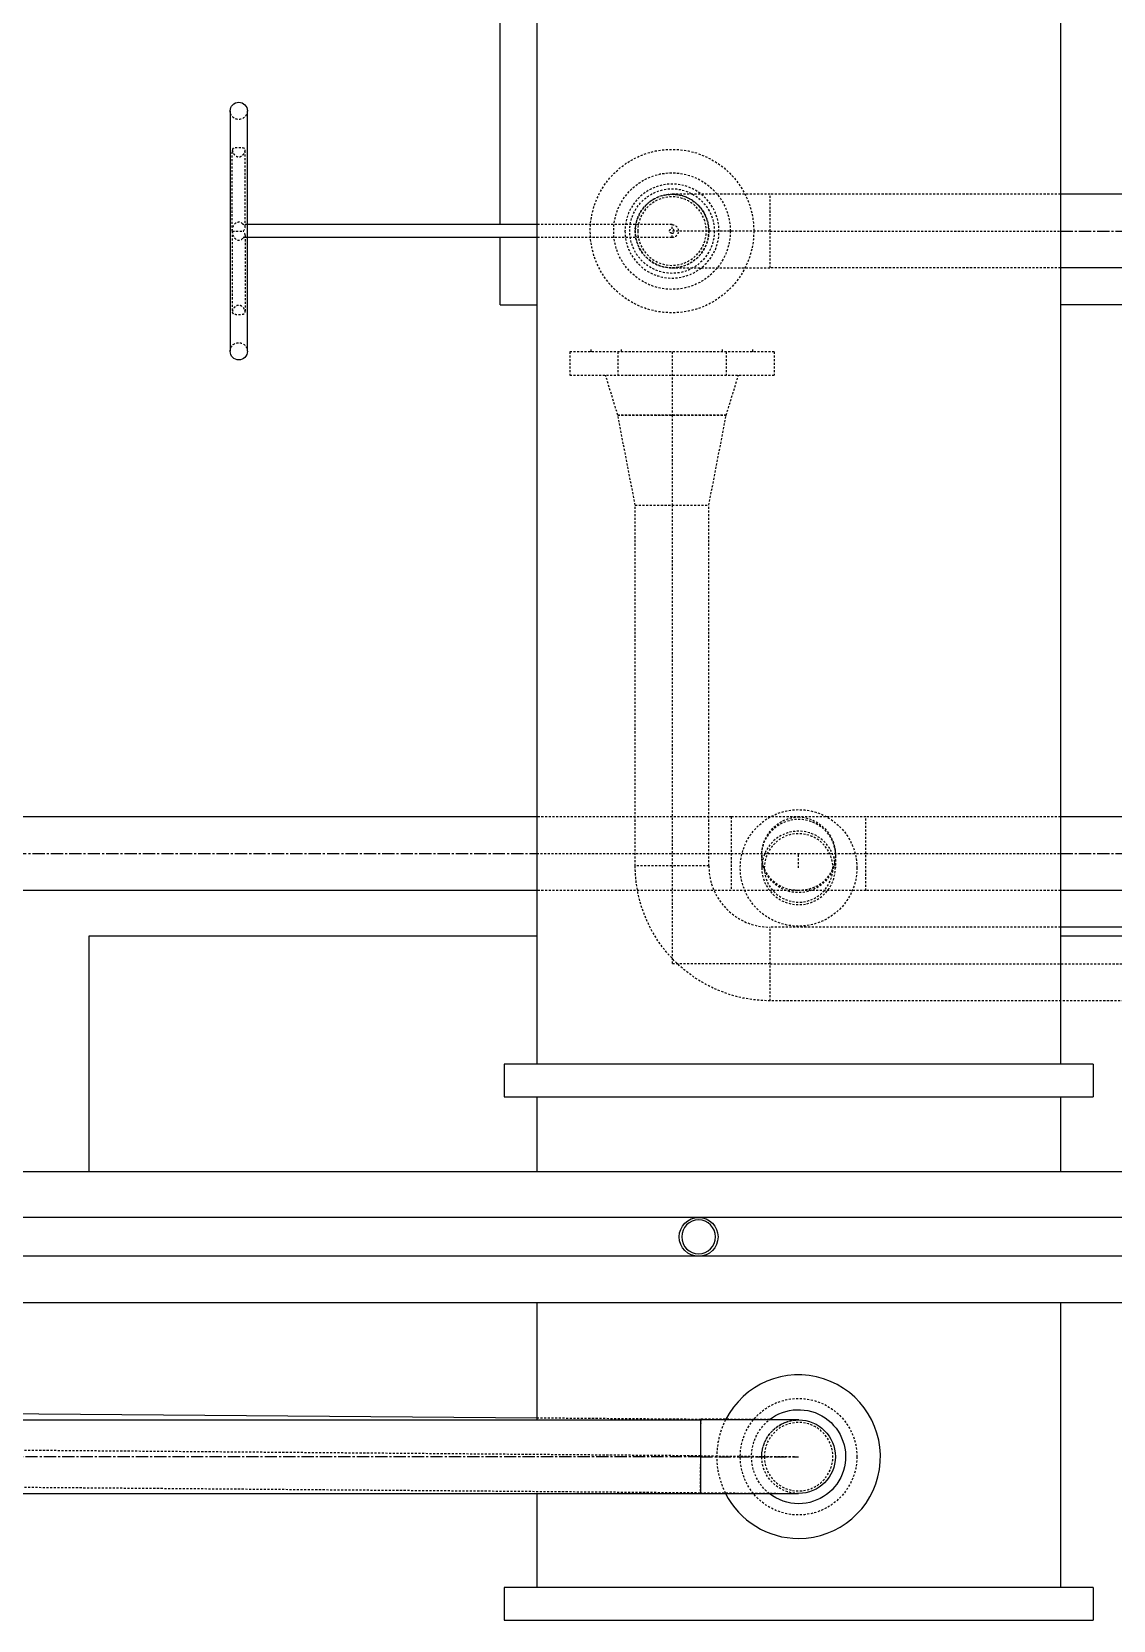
# Model space of a CAD drawing. Header units: inches. Extents: x -253 to 1500, y -183 to 1800.
# Drawn here: x 86.9 to 153, y -23.4 to 73.7 of the extents above; entities that cross this region are included whole.
import ezdxf

# ---------------------------------------------------------------- set-up
doc = ezdxf.new("R2010")
doc.units = ezdxf.units.IN
doc.header["$MEASUREMENT"] = 0
doc.linetypes.add('CENTER2', pattern=[1.125, 0.75, -0.125, 0.125, -0.125])
doc.linetypes.add('HIDDEN2', pattern=[0.1875, 0.125, -0.0625])
for name, color, linetype in [('Top (Plan) View-CENTER', 1, 'CENTER2'), ('Top (Plan) View-EQUIP', 3, 'Continuous'), ('Top (Plan) View-HIDDEN', 7, 'HIDDEN2'), ('Top (Plan) View-MISC', 7, 'Continuous'), ('Top (Plan) View-PIPING', 5, 'Continuous'), ('Top (Plan) View-STEEL', 9, 'Continuous')]:
    doc.layers.add(name, color=color, linetype=linetype)

# ---------------------------------------------------------------- blocks, each defined once
blk = doc.blocks.new('*U43')
at = {"layer": 'Top (Plan) View-STEEL', "color": 0, "linetype": 'ByBlock', "lineweight": -2}
for p, q in [((238.812, 1.188), (-34.812, 1.188)), ((240, -1.188), (-36, -1.188))]:
    blk.add_line(p, q, dxfattribs=at)
blk.add_circle((127.625, 0), 1.188, dxfattribs=at)
at = {"layer": 'Top (Plan) View-STEEL', "color": 0, "linetype": 'ByBlock', "lineweight": -2, "extrusion": (0, 0, -1)}
blk.add_circle((-127.625, 0), 1.034, dxfattribs=at)
blk = doc.blocks.new('*U66')
at = {"layer": 'Top (Plan) View-STEEL', "color": 0, "linetype": 'ByBlock', "lineweight": -2}
for p, q in [((-5.95, 4.005), (196.894, 4.005)), ((-5.95, -4.005), (192.788, -4.005))]:
    blk.add_line(p, q, dxfattribs=at)
blk = doc.blocks.new('*U99')
at = {"layer": 'Top (Plan) View-CENTER'}
blk.add_line((64.063, -12.873), (49.433, -12.754), dxfattribs=at)
at = {"layer": 'Top (Plan) View-HIDDEN'}
for p, q in [((30.039, -12.597), (30.057, -10.347)), ((30.057, -10.347), (49.441, -10.504)), ((64.063, -10.623), (68.563, -10.66)), ((117.734, -11.059), (127.753, -11.14)), ((127.753, -11.14), (127.735, -13.39)), ((30.021, -14.847), (30.039, -12.597)), ((49.433, -12.754), (30.039, -12.597)), ((127.735, -13.39), (64.063, -12.873)), ((127.735, -13.39), (127.716, -15.64)), ((30.021, -14.847), (41.919, -14.943)), ((64.828, -15.129), (127.716, -15.64))]:
    blk.add_line(p, q, dxfattribs=at)
at = {"layer": 'Top (Plan) View-PIPING', "color": 0, "linetype": 'ByBlock', "lineweight": -2}
for p, q in [((49.441, -10.504), (64.063, -10.623)), ((68.563, -10.66), (117.734, -11.059)), ((41.919, -14.943), (64.828, -15.129))]:
    blk.add_line(p, q, dxfattribs=at)
blk = doc.blocks.new('*U102')
at = {"layer": 'Top (Plan) View-CENTER'}
blk.add_line((41.919, 23.436), (117.734, 23.436), dxfattribs=at)
at = {"layer": 'Top (Plan) View-HIDDEN'}
for p, q in [((31.919, 23.436), (31.919, 25.686)), ((41.919, 25.686), (31.919, 25.686)), ((129.614, 25.686), (117.734, 25.686)), ((129.614, 25.686), (129.614, 23.436)), ((31.919, 21.186), (31.919, 23.436)), ((31.919, 23.436), (41.919, 23.436)), ((117.734, 23.436), (129.614, 23.436)), ((129.614, 23.436), (129.614, 21.186)), ((41.919, 21.186), (31.919, 21.186)), ((129.614, 21.186), (117.734, 21.186))]:
    blk.add_line(p, q, dxfattribs=at)
at = {"layer": 'Top (Plan) View-PIPING', "color": 0, "linetype": 'ByBlock', "lineweight": -2}
for p, q in [((117.734, 25.686), (41.919, 25.686)), ((117.734, 21.186), (41.919, 21.186))]:
    blk.add_line(p, q, dxfattribs=at)
blk = doc.blocks.new('*U118')
at = {"layer": 'Top (Plan) View-CENTER'}
blk.add_line((127.734, -13.439), (72.313, -13.439), dxfattribs=at)
at = {"layer": 'Top (Plan) View-PIPING', "color": 0, "linetype": 'ByBlock', "lineweight": -2}
for p, q in [((72.313, -13.439), (72.313, -11.189)), ((72.313, -11.189), (127.734, -11.189)), ((127.734, -11.189), (127.734, -13.439)), ((72.313, -15.689), (72.313, -13.439)), ((127.734, -13.439), (127.734, -15.689)), ((72.313, -15.689), (127.734, -15.689))]:
    blk.add_line(p, q, dxfattribs=at)
blk = doc.blocks.new('*U120')
at = {"layer": 'Top (Plan) View-MISC', "color": 0, "linetype": 'ByBlock', "lineweight": -2}
for p, q in [((90.355, 18.381), (90.355, 4.005)), ((117.734, 18.381), (90.355, 18.381)), ((177.114, 18.381), (149.734, 18.381)), ((177.114, 4.005), (177.114, 18.381))]:
    blk.add_line(p, q, dxfattribs=at)
blk = doc.blocks.new('*U121')
at = {"layer": 'Top (Plan) View-HIDDEN'}
for p, q in [((99.131, 61.5), (99.131, 66.452)), ((99.919, 61.778), (99.919, 66.452)), ((99.131, 61.5), (99.803, 61.5)), ((99.131, 61.5), (99.131, 56.548)), ((100.05, 61.894), (99.803, 61.894)), ((99.919, 61.222), (99.919, 56.548)), ((126, 61.894), (117.734, 61.894)), ((126, 61.638), (126, 61.894)), ((126, 61.106), (126, 61.362)), ((100.05, 61.106), (99.803, 61.106)), ((126, 61.106), (117.734, 61.106))]:
    blk.add_line(p, q, dxfattribs=at)
blk.add_circle((126, 61.5), 2.25, dxfattribs=at)
blk.add_circle((126, 61.5), 2.25, dxfattribs=at)
at = {"layer": 'Top (Plan) View-HIDDEN', "extrusion": (0, 0, -1)}
blk.add_circle((-126, 61.5), 2.249, dxfattribs=at)
for centre, radius, start, end in [((-99.525, 68.85), 0.525, 180, 0), ((-126, 61.5), 0.394, 90, 270), ((-99.525, 54.15), 0.525, 0, 180)]:
    blk.add_arc(centre, radius, start, end, dxfattribs=at)
at = {"layer": 'Top (Plan) View-HIDDEN'}
blk.add_arc((126, 61.5), 0.138, 270, 90, dxfattribs=at)
at = {"layer": 'Top (Plan) View-HIDDEN', "extrusion": (0, 0, -1)}
blk.add_ellipse((99.525, 61.5), major_axis=(0, 0.557), ratio=0.707107, start_param=-1.570796, end_param=0.785398, dxfattribs=at)
at = {"layer": 'Top (Plan) View-HIDDEN'}
for major_axis, ratio, start_param, end_param in [((0, 0.557), 0.707107, 1.570796, 3.926991), ((0.364, 0.364), 0.414214, -1.178097, 0.392699), ((-0.364, 0.364), 0.414214, -3.534292, -1.963495)]:
    blk.add_ellipse((99.525, 61.5), major_axis=major_axis, ratio=ratio, start_param=start_param, end_param=end_param, dxfattribs=at)
for points, knots in [([(99.131, 66.452), (99.131, 66.453), (99.131, 66.455), (99.131, 66.458), (99.131, 66.46), (99.132, 66.468), (99.132, 66.473), (99.136, 66.494), (99.141, 66.508), (99.158, 66.534), (99.172, 66.546), (99.211, 66.567), (99.241, 66.576), (99.316, 66.588), (99.359, 66.592), (99.446, 66.596), (99.487, 66.596), (99.57, 66.596), (99.61, 66.595), (99.691, 66.591), (99.731, 66.588), (99.811, 66.576), (99.847, 66.565), (99.888, 66.538), (99.9, 66.525), (99.913, 66.496), (99.917, 66.483), (99.918, 66.466), (99.918, 66.463), (99.919, 66.458), (99.919, 66.457), (99.919, 66.453), (99.919, 66.452), (99.919, 66.449), (99.919, 66.447), (99.919, 66.443), (99.918, 66.44), (99.918, 66.428), (99.916, 66.418), (99.912, 66.39), (99.907, 66.372), (99.891, 66.324), (99.877, 66.294), (99.837, 66.223), (99.807, 66.181), (99.732, 66.11), (99.689, 66.08), (99.602, 66.046), (99.56, 66.039), (99.478, 66.041), (99.438, 66.049), (99.356, 66.084), (99.316, 66.112), (99.237, 66.187), (99.202, 66.238), (99.161, 66.319), (99.149, 66.351), (99.137, 66.399), (99.133, 66.417), (99.132, 66.437), (99.132, 66.44), (99.131, 66.445), (99.131, 66.447), (99.131, 66.45), (99.131, 66.451), (99.131, 66.452)], [0, 0, 0, 0, 0.006355, 0.006355, 0.015483, 0.015483, 0.038866, 0.038866, 0.11999, 0.11999, 0.222767, 0.222767, 0.369773, 0.369773, 0.514709, 0.514709, 0.632979, 0.632979, 0.74711, 0.74711, 0.880955, 0.880955, 1.056246, 1.056246, 1.165235, 1.165235, 1.233095, 1.233095, 1.2458, 1.2458, 1.253709, 1.253709, 1.259851, 1.259851, 1.266608, 1.266608, 1.277602, 1.277602, 1.315797, 1.315797, 1.379771, 1.379771, 1.48338, 1.48338, 1.63114, 1.63114, 1.775126, 1.775126, 1.893061, 1.893061, 2.007256, 2.007256, 2.141769, 2.141769, 2.315982, 2.315982, 2.425029, 2.425029, 2.490587, 2.490587, 2.503146, 2.503146, 2.51101, 2.51101, 2.515371, 2.515371, 2.515371, 2.515371]), ([(126, 61.362), (125.982, 61.362), (125.963, 61.365), (125.928, 61.378), (125.912, 61.388), (125.885, 61.411), (125.873, 61.427), (125.857, 61.462), (125.852, 61.481), (125.852, 61.519), (125.857, 61.538), (125.873, 61.573), (125.885, 61.589), (125.912, 61.612), (125.928, 61.622), (125.963, 61.635), (125.982, 61.638), (126, 61.638)], [-0.4348162, -0.4348162, -0.4348162, -0.4348162, -0.381834, -0.381834, -0.3288517, -0.3288517, -0.2731299, -0.2731299, -0.2174081, -0.2174081, -0.1616863, -0.1616863, -0.1059645, -0.1059645, -0.0529823, -0.0529823, 0, 0, 0, 0]), ([(99.131, 56.548), (99.131, 56.55), (99.131, 56.551), (99.131, 56.555), (99.131, 56.557), (99.132, 56.565), (99.132, 56.571), (99.136, 56.598), (99.141, 56.621), (99.158, 56.674), (99.172, 56.704), (99.211, 56.775), (99.241, 56.816), (99.316, 56.888), (99.359, 56.918), (99.446, 56.953), (99.487, 56.961), (99.57, 56.96), (99.61, 56.951), (99.691, 56.917), (99.731, 56.89), (99.811, 56.815), (99.847, 56.764), (99.888, 56.684), (99.9, 56.652), (99.913, 56.602), (99.917, 56.584), (99.918, 56.563), (99.918, 56.56), (99.919, 56.555), (99.919, 56.553), (99.919, 56.55), (99.919, 56.549), (99.919, 56.546), (99.919, 56.544), (99.919, 56.54), (99.918, 56.537), (99.918, 56.526), (99.916, 56.519), (99.912, 56.499), (99.907, 56.489), (99.891, 56.465), (99.877, 56.454), (99.837, 56.432), (99.807, 56.424), (99.732, 56.412), (99.689, 56.408), (99.602, 56.404), (99.56, 56.404), (99.478, 56.404), (99.438, 56.405), (99.356, 56.409), (99.316, 56.412), (99.237, 56.425), (99.202, 56.436), (99.161, 56.463), (99.149, 56.476), (99.137, 56.505), (99.133, 56.517), (99.132, 56.534), (99.132, 56.537), (99.131, 56.542), (99.131, 56.543), (99.131, 56.546), (99.131, 56.547), (99.131, 56.548)], [0, 0, 0, 0, 0.006355, 0.006355, 0.015483, 0.015483, 0.038866, 0.038866, 0.11999, 0.11999, 0.222767, 0.222767, 0.369773, 0.369773, 0.514709, 0.514709, 0.632979, 0.632979, 0.74711, 0.74711, 0.880955, 0.880955, 1.056246, 1.056246, 1.165235, 1.165235, 1.233095, 1.233095, 1.2458, 1.2458, 1.253709, 1.253709, 1.259851, 1.259851, 1.266608, 1.266608, 1.277602, 1.277602, 1.315797, 1.315797, 1.379771, 1.379771, 1.48338, 1.48338, 1.63114, 1.63114, 1.775126, 1.775126, 1.893061, 1.893061, 2.007256, 2.007256, 2.141769, 2.141769, 2.315982, 2.315982, 2.425029, 2.425029, 2.490587, 2.490587, 2.503146, 2.503146, 2.51101, 2.51101, 2.515371, 2.515371, 2.515371, 2.515371])]:
    blk.add_open_spline(points, degree=3, knots=knots, dxfattribs=at)
at = {"layer": 'Top (Plan) View-PIPING', "color": 0, "linetype": 'ByBlock', "lineweight": -2}
for p, q in [((99, 68.85), (99, 54.15)), ((100.05, 54.15), (100.05, 68.85)), ((117.734, 61.894), (100.05, 61.894)), ((117.734, 61.106), (100.05, 61.106))]:
    blk.add_line(p, q, dxfattribs=at)
at = {"layer": 'Top (Plan) View-PIPING', "color": 0, "linetype": 'ByBlock', "lineweight": -2, "extrusion": (0, 0, -1)}
for centre, start, end in [((-99.525, 68.85), 0, 180), ((-99.525, 54.15), 180, 0)]:
    blk.add_arc(centre, 0.525, start, end, dxfattribs=at)
blk = doc.blocks.new('*U123')
at = {"layer": 'Top (Plan) View-EQUIP', "color": 0, "linetype": 'ByBlock', "lineweight": -2}
for p, q in [((115.5, 61.894), (115.5, 113.056)), ((115.5, 57), (115.5, 61.106)), ((115.5, 57), (117.734, 57))]:
    blk.add_line(p, q, dxfattribs=at)
blk = doc.blocks.new('*U124')
at = {"layer": 'Top (Plan) View-EQUIP', "color": 0, "linetype": 'ByBlock', "lineweight": -2}
for p, q in [((117.734, 130.561), (117.734, 10.561)), ((149.734, 104.311), (149.734, 10.561)), ((151.734, 10.561), (115.734, 10.561)), ((115.734, 10.561), (115.734, 8.561)), ((151.734, 10.561), (151.734, 8.561)), ((115.734, 8.561), (151.734, 8.561)), ((117.734, 8.561), (117.734, 4.005)), ((149.734, 8.561), (149.734, 4.005)), ((117.734, -4.005), (117.734, -11.189)), ((149.734, -4.005), (149.734, -21.439)), ((117.734, -15.689), (117.734, -21.439)), ((151.734, -21.439), (115.734, -21.439)), ((115.734, -21.439), (115.734, -23.439)), ((151.734, -21.439), (151.734, -23.439)), ((115.734, -23.439), (151.734, -23.439))]:
    blk.add_line(p, q, dxfattribs=at)
blk = doc.blocks.new('*U125')
at = {"layer": 'Top (Plan) View-HIDDEN'}
for p, q in [((132.25, 54.125), (119.75, 54.125)), ((119.75, 54.125), (119.75, 52.685)), ((122.6875, 54.125), (122.6875, 52.685)), ((126, 54.125), (126, 50.245)), ((129.3125, 54.125), (129.3125, 52.685)), ((132.25, 54.125), (132.25, 52.685)), ((119.75, 52.685), (132.25, 52.685)), ((122.6875, 50.245), (121.94, 52.685)), ((129.3125, 50.245), (130.06, 52.685)), ((122.6875, 50.245), (129.3125, 50.245))]:
    blk.add_line(p, q, dxfattribs=at)
blk = doc.blocks.new('*U126')
at = {"layer": 'Top (Plan) View-HIDDEN'}
blk.add_circle((126, 61.5), 5, dxfattribs=at)
at = {"layer": 'Top (Plan) View-HIDDEN', "extrusion": (0, 0, -1)}
blk.add_circle((-126, 61.5), 2.875, dxfattribs=at)
blk = doc.blocks.new('*U127')
at = {"layer": 'Top (Plan) View-HIDDEN'}
for p, q in [((121.06, 54.125), (121.06, 54.25)), ((122.905, 54.125), (122.905, 54.25)), ((129.095, 54.125), (129.095, 54.25)), ((130.94, 54.125), (130.94, 54.25))]:
    blk.add_line(p, q, dxfattribs=at)
blk = doc.blocks.new('*U128')
at = {"layer": 'Top (Plan) View-HIDDEN'}
blk.add_circle((126, 61.5), 3.565, dxfattribs=at)
at = {"layer": 'Top (Plan) View-HIDDEN', "extrusion": (0, 0, -1)}
blk.add_circle((-126, 61.5), 2.095, dxfattribs=at)
blk = doc.blocks.new('*U129')
at = {"layer": 'Top (Plan) View-HIDDEN'}
for p, q in [((129.3125, 50.245), (122.6875, 50.245)), ((123.75, 44.745), (122.6875, 50.245)), ((126, 50.245), (126, 44.745)), ((128.25, 44.745), (129.3125, 50.245)), ((123.75, 44.745), (128.25, 44.745))]:
    blk.add_line(p, q, dxfattribs=at)
blk = doc.blocks.new('*U130')
at = {"layer": 'Top (Plan) View-HIDDEN'}
blk.add_circle((126, 61.5), 2.587, dxfattribs=at)
blk = doc.blocks.new('*U131')
at = {"layer": 'Top (Plan) View-HIDDEN'}
for p, q in [((128.25, 22.688), (123.75, 22.688)), ((126, 22.688), (126, 16.688)), ((132, 14.438), (132, 18.938)), ((132, 16.688), (126, 16.688))]:
    blk.add_line(p, q, dxfattribs=at)
at = {"layer": 'Top (Plan) View-HIDDEN', "extrusion": (0, 0, -1)}
blk.add_arc((-132, 22.688), 8.25, 270, 0, dxfattribs=at)
at = {"layer": 'Top (Plan) View-HIDDEN'}
blk.add_arc((132, 22.688), 3.75, 180, 270, dxfattribs=at)
blk = doc.blocks.new('*U132')
at = {"layer": 'Top (Plan) View-HIDDEN'}
for p, q in [((132, 63.75), (126, 63.75)), ((132, 59.25), (132, 63.75)), ((132, 61.5), (126, 61.5)), ((126, 59.25), (132, 59.25))]:
    blk.add_line(p, q, dxfattribs=at)
at = {"layer": 'Top (Plan) View-HIDDEN', "extrusion": (0, 0, -1)}
blk.add_circle((-126, 61.5), 2.25, dxfattribs=at)
blk = doc.blocks.new('*U133')
at = {"layer": 'Top (Plan) View-HIDDEN'}
for p, q in [((123.75, 44.745), (126, 44.745)), ((123.75, 22.688), (123.75, 44.745)), ((126, 44.745), (128.25, 44.745)), ((126, 44.745), (126, 22.688)), ((128.25, 22.688), (128.25, 44.745)), ((126, 22.688), (123.75, 22.688)), ((128.25, 22.688), (126, 22.688))]:
    blk.add_line(p, q, dxfattribs=at)
blk = doc.blocks.new('*U134')
at = {"layer": 'Top (Plan) View-MISC', "color": 0, "linetype": 'ByBlock', "lineweight": -2}
blk.add_line((169.5, 57), (149.734, 57), dxfattribs=at)
blk = doc.blocks.new('*U135')
at = {"layer": 'Top (Plan) View-HIDDEN'}
for p, q in [((127.753, -11.14), (127.735, -13.39)), ((133.753, -11.189), (127.753, -11.14)), ((127.735, -13.39), (127.716, -15.64)), ((127.735, -13.39), (133.734, -13.439)), ((127.716, -15.64), (133.716, -15.689))]:
    blk.add_line(p, q, dxfattribs=at)
blk = doc.blocks.new('*U136')
at = {"layer": 'Top (Plan) View-CENTER'}
blk.add_line((127.734, -13.439), (133.734, -13.439), dxfattribs=at)
at = {"layer": 'Top (Plan) View-HIDDEN', "extrusion": (0, 0, -1)}
for start, end in [(0, 90), (270, 0)]:
    blk.add_arc((-133.734, -13.439), 2.25, start, end, dxfattribs=at)
at = {"layer": 'Top (Plan) View-PIPING', "color": 0, "linetype": 'ByBlock', "lineweight": -2}
for p, q in [((127.734, -11.189), (127.734, -15.689)), ((133.734, -11.189), (127.734, -11.189)), ((127.734, -15.689), (133.734, -15.689))]:
    blk.add_line(p, q, dxfattribs=at)
at = {"layer": 'Top (Plan) View-PIPING', "color": 0, "linetype": 'ByBlock', "lineweight": -2, "extrusion": (0, 0, -1)}
blk.add_arc((-133.734, -13.439), 2.25, 90, 270, dxfattribs=at)
blk = doc.blocks.new('*U138')
at = {"layer": 'Top (Plan) View-HIDDEN'}
blk.add_arc((133.734, -13.439), 5, 153.25632, 206.74368, dxfattribs=at)
at = {"layer": 'Top (Plan) View-HIDDEN', "extrusion": (0, 0, -1)}
blk.add_arc((-133.734, -13.439), 2.875, 308.49995, 51.50005, dxfattribs=at)
at = {"layer": 'Top (Plan) View-PIPING', "color": 0, "linetype": 'ByBlock', "lineweight": -2}
for start, end in [(270, 153.25632), (206.74368, 270)]:
    blk.add_arc((133.734, -13.439), 5, start, end, dxfattribs=at)
at = {"layer": 'Top (Plan) View-PIPING', "color": 0, "linetype": 'ByBlock', "lineweight": -2, "extrusion": (0, 0, -1)}
for start, end in [(51.50005, 270), (270, 308.49995)]:
    blk.add_arc((-133.734, -13.439), 2.875, start, end, dxfattribs=at)
blk = doc.blocks.new('*U141')
at = {"layer": 'Top (Plan) View-HIDDEN'}
for p, q in [((129.614, 25.686), (129.614, 21.186)), ((137.854, 25.686), (129.614, 25.686)), ((137.854, 21.186), (137.854, 25.686)), ((129.614, 23.436), (137.854, 23.436)), ((131.484, 23.36), (131.484, 23.296)), ((133.734, 23.296), (133.734, 23.436)), ((135.984, 23.36), (135.984, 23.296)), ((133.658, 21.186), (129.614, 21.186)), ((137.854, 21.186), (133.811, 21.186))]:
    blk.add_line(p, q, dxfattribs=at)
at = {"layer": 'Top (Plan) View-HIDDEN', "extrusion": (0, 0, -1)}
for major_axis, start_param, end_param in [((-1.618, -1.618), -0.802435, 2.339157), ((1.618, -1.618), -2.339157, 0.802435)]:
    blk.add_ellipse((133.734, 23.436), major_axis=major_axis, ratio=0.966493, start_param=start_param, end_param=end_param, dxfattribs=at)
at = {"layer": 'Top (Plan) View-HIDDEN'}
blk.add_ellipse((133.734, 23.296), major_axis=(2.25, 0), ratio=0.99942, dxfattribs=at)
blk = doc.blocks.new('*U142')
at = {"layer": 'Top (Plan) View-HIDDEN'}
blk.add_circle((133.734, -13.439), 3.565, dxfattribs=at)
at = {"layer": 'Top (Plan) View-HIDDEN', "extrusion": (0, 0, -1)}
blk.add_circle((-133.734, -13.439), 2.095, dxfattribs=at)
blk = doc.blocks.new('*U143')
at = {"layer": 'Top (Plan) View-HIDDEN'}
blk.add_circle((133.734, 22.561), 3.565, dxfattribs=at)
at = {"layer": 'Top (Plan) View-HIDDEN', "extrusion": (0, 0, -1)}
blk.add_circle((-133.734, 22.561), 2.095, dxfattribs=at)
blk = doc.blocks.new('*U146')
at = {"layer": 'Top (Plan) View-HIDDEN', "extrusion": (0, 0, -1)}
blk.add_arc((-133.734, -13.439), 2.25, 270, 90, dxfattribs=at)
at = {"layer": 'Top (Plan) View-PIPING', "color": 0, "linetype": 'ByBlock', "lineweight": -2, "extrusion": (0, 0, -1)}
blk.add_arc((-133.734, -13.439), 2.25, 90, 270, dxfattribs=at)
blk = doc.blocks.new('*U147')
at = {"layer": 'Top (Plan) View-HIDDEN'}
for p, q in [((131.484, 23.296), (131.484, 22.561)), ((133.734, 22.561), (133.734, 23.296)), ((135.984, 23.296), (135.984, 22.561))]:
    blk.add_line(p, q, dxfattribs=at)
blk.add_ellipse((133.734, 23.296), major_axis=(2.25, 0), ratio=0.999173, dxfattribs=at)
at = {"layer": 'Top (Plan) View-HIDDEN', "extrusion": (0, 0, -1)}
blk.add_ellipse((133.734, 22.561), major_axis=(-2.25, 0), ratio=0.999173, dxfattribs=at)
blk = doc.blocks.new('*U150')
at = {"layer": 'Top (Plan) View-CENTER'}
blk.add_line((149.734, 61.5), (178.491, 61.5), dxfattribs=at)
at = {"layer": 'Top (Plan) View-HIDDEN'}
for p, q in [((132, 61.5), (132, 63.75)), ((149.734, 63.75), (132, 63.75)), ((132, 59.25), (132, 61.5)), ((132, 61.5), (149.734, 61.5)), ((149.734, 59.25), (132, 59.25))]:
    blk.add_line(p, q, dxfattribs=at)
at = {"layer": 'Top (Plan) View-PIPING', "color": 0, "linetype": 'ByBlock', "lineweight": -2}
for p, q in [((178.491, 63.75), (149.734, 63.75)), ((178.491, 63.75), (178.491, 61.5)), ((178.491, 61.5), (178.491, 59.25)), ((178.491, 59.25), (149.734, 59.25))]:
    blk.add_line(p, q, dxfattribs=at)
blk = doc.blocks.new('*U151')
at = {"layer": 'Top (Plan) View-HIDDEN'}
for p, q in [((132, 16.688), (132, 18.938)), ((149.734, 18.938), (132, 18.938)), ((175.88, 18.381), (175.88, 16.688)), ((132, 14.438), (132, 16.688)), ((132, 16.688), (175.88, 16.688)), ((175.88, 16.688), (175.88, 14.438)), ((175.88, 14.438), (132, 14.438))]:
    blk.add_line(p, q, dxfattribs=at)
at = {"layer": 'Top (Plan) View-PIPING', "color": 0, "linetype": 'ByBlock', "lineweight": -2}
for q in [(149.734, 18.938), (175.88, 18.381)]:
    blk.add_line((175.88, 18.938), q, dxfattribs=at)
blk = doc.blocks.new('*U161')
at = {"layer": 'Top (Plan) View-CENTER'}
for p, q in [((149.734, 23.436), (195.831, 23.436)), ((197.903, 23.436), (198.341, 23.436)), ((202.841, 23.436), (203.28, 23.436)), ((205.352, 23.436), (235.995, 23.436))]:
    blk.add_line(p, q, dxfattribs=at)
at = {"layer": 'Top (Plan) View-HIDDEN'}
for p, q in [((137.854, 23.436), (137.854, 25.686)), ((149.734, 25.686), (137.854, 25.686)), ((202.841, 25.686), (198.341, 25.686)), ((237.004, 25.686), (235.995, 25.686)), ((237.004, 25.686), (237.004, 23.436)), ((137.854, 21.186), (137.854, 23.436)), ((137.854, 23.436), (149.734, 23.436)), ((195.831, 23.436), (197.903, 23.436)), ((198.341, 23.436), (202.841, 23.436)), ((203.28, 23.436), (205.352, 23.436)), ((235.995, 23.436), (237.004, 23.436)), ((237.004, 23.436), (237.004, 21.186)), ((149.734, 21.186), (137.854, 21.186)), ((195.078, 21.186), (193.822, 21.186)), ((197.125, 21.186), (196.011, 21.186)), ((202.638, 21.186), (198.545, 21.186)), ((205.171, 21.186), (204.058, 21.186)), ((207.361, 21.186), (205.925, 21.186)), ((237.004, 21.186), (235.995, 21.186))]:
    blk.add_line(p, q, dxfattribs=at)
at = {"layer": 'Top (Plan) View-PIPING', "color": 0, "linetype": 'ByBlock', "lineweight": -2}
for p, q in [((198.341, 25.686), (149.734, 25.686)), ((235.995, 25.686), (202.841, 25.686)), ((193.822, 21.186), (149.734, 21.186)), ((196.011, 21.186), (195.078, 21.186)), ((198.545, 21.186), (197.125, 21.186)), ((204.058, 21.186), (202.638, 21.186)), ((205.925, 21.186), (205.171, 21.186)), ((235.995, 21.186), (207.361, 21.186))]:
    blk.add_line(p, q, dxfattribs=at)

msp = doc.modelspace()

# ---------------------------------------------------------------- block references
at = {"layer": 'Top (Plan) View-EQUIP'}
for name in ['*U124', '*U123']:
    msp.add_blockref(name, (0, 0), dxfattribs=at)
at = {"layer": 'Top (Plan) View-MISC'}
for name in ['*U134', '*U120']:
    msp.add_blockref(name, (0, 0), dxfattribs=at)
at = {"layer": 'Top (Plan) View-PIPING'}
for name in ['*U121', '*U126', '*U128', '*U130', '*U132', '*U150', '*U125', '*U127', '*U129', '*U133', '*U102', '*U141', '*U143', '*U147', '*U161', '*U131', '*U151', '*U138', '*U99', '*U142', '*U118', '*U135', '*U136', '*U146']:
    msp.add_blockref(name, (0, 0), dxfattribs=at)
at = {"layer": 'Top (Plan) View-STEEL'}
for name in ['*U66', '*U43']:
    msp.add_blockref(name, (0, 0), dxfattribs=at)

doc.saveas('drawing.dxf')
